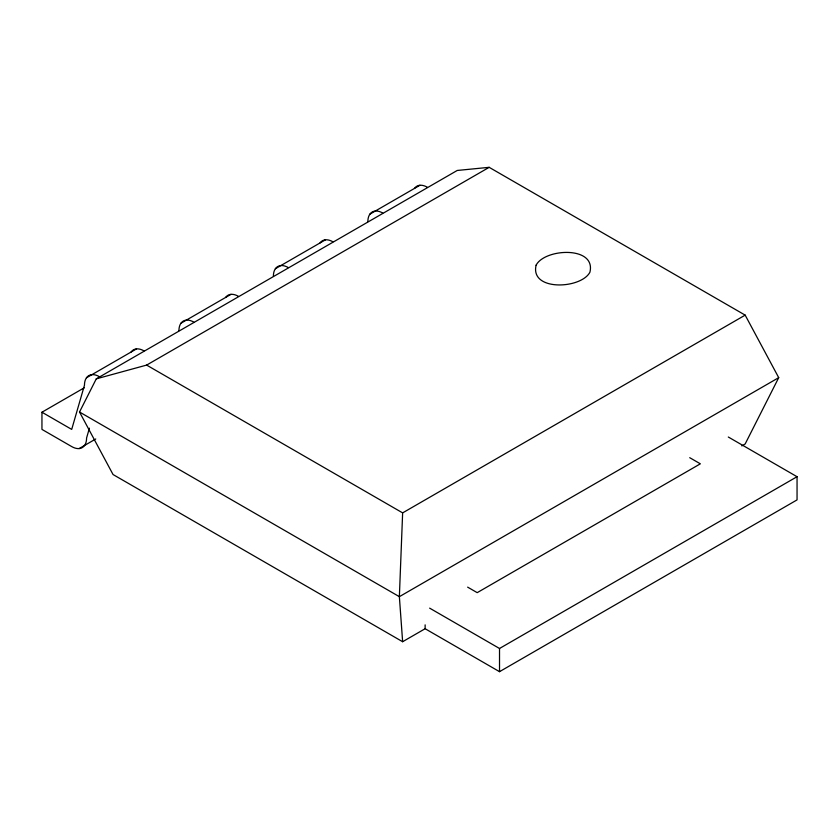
<?xml version="1.0" encoding="UTF-8"?>
<svg xmlns="http://www.w3.org/2000/svg" width="839" height="839" viewBox="0 0 839 839"><rect width="100%" height="100%" fill="white"/><g stroke="black" fill="none" stroke-linecap="round" stroke-linejoin="round"><path stroke-width="1.26" d="M741.791 445.908L745.168 443.957L778.718 377.655L745.168 315.128L402.636 512.881L399.364 596.676L402.636 641.72L425.132 628.726L499.52 671.672L797.05 499.897L797.05 476.709L728.304 437.014M89.416 428.173L86.585 437.989A21.038 12.145 60 0 1 71.703 446.579L41.95 429.4L41.95 412.222L84.351 387.744M402.636 641.72L113.055 474.538L79.516 412.012L96.286 378.85L457.234 170.464L489.168 167.328L745.168 315.128M86.459 377.802L136.537 348.888M180.93 323.256L230.998 294.342M275.391 268.721L325.469 239.807M369.863 214.176L419.93 185.272M96.286 378.85L146.636 365.091L489.168 167.328M79.139 448.571L95.74 438.986M778.718 377.655L399.364 596.676L79.516 412.012M429.641 608.139L499.52 648.484L797.05 476.709M689.721 457.685L700.355 463.82L477.202 592.659L467.638 587.132M146.636 365.091L402.636 512.881M41.95 412.222L71.703 429.4L84.466 385.237A21.038 12.145 60 0 1 99.338 376.648M499.52 648.484L499.52 671.672M425.132 624.866L425.132 628.726M273.399 276.157A21.038 12.145 60 0 1 288.28 267.568M320.026 242.953A21.038 12.145 60 0 1 332.905 241.8M367.87 221.622A21.038 12.145 60 0 1 382.741 213.033M414.487 188.408A21.038 12.145 60 0 1 427.376 187.265M178.938 330.692A21.038 12.145 60 0 1 193.809 322.103M225.555 297.488A21.038 12.145 60 0 1 238.444 296.345M131.094 352.034A21.038 12.145 60 0 1 143.972 350.88M536.111 265.176C529.776 291.521 581.133 289.088 589.922 272.193C596.256 245.837 544.91 248.271 536.111 265.176"/></g></svg>
